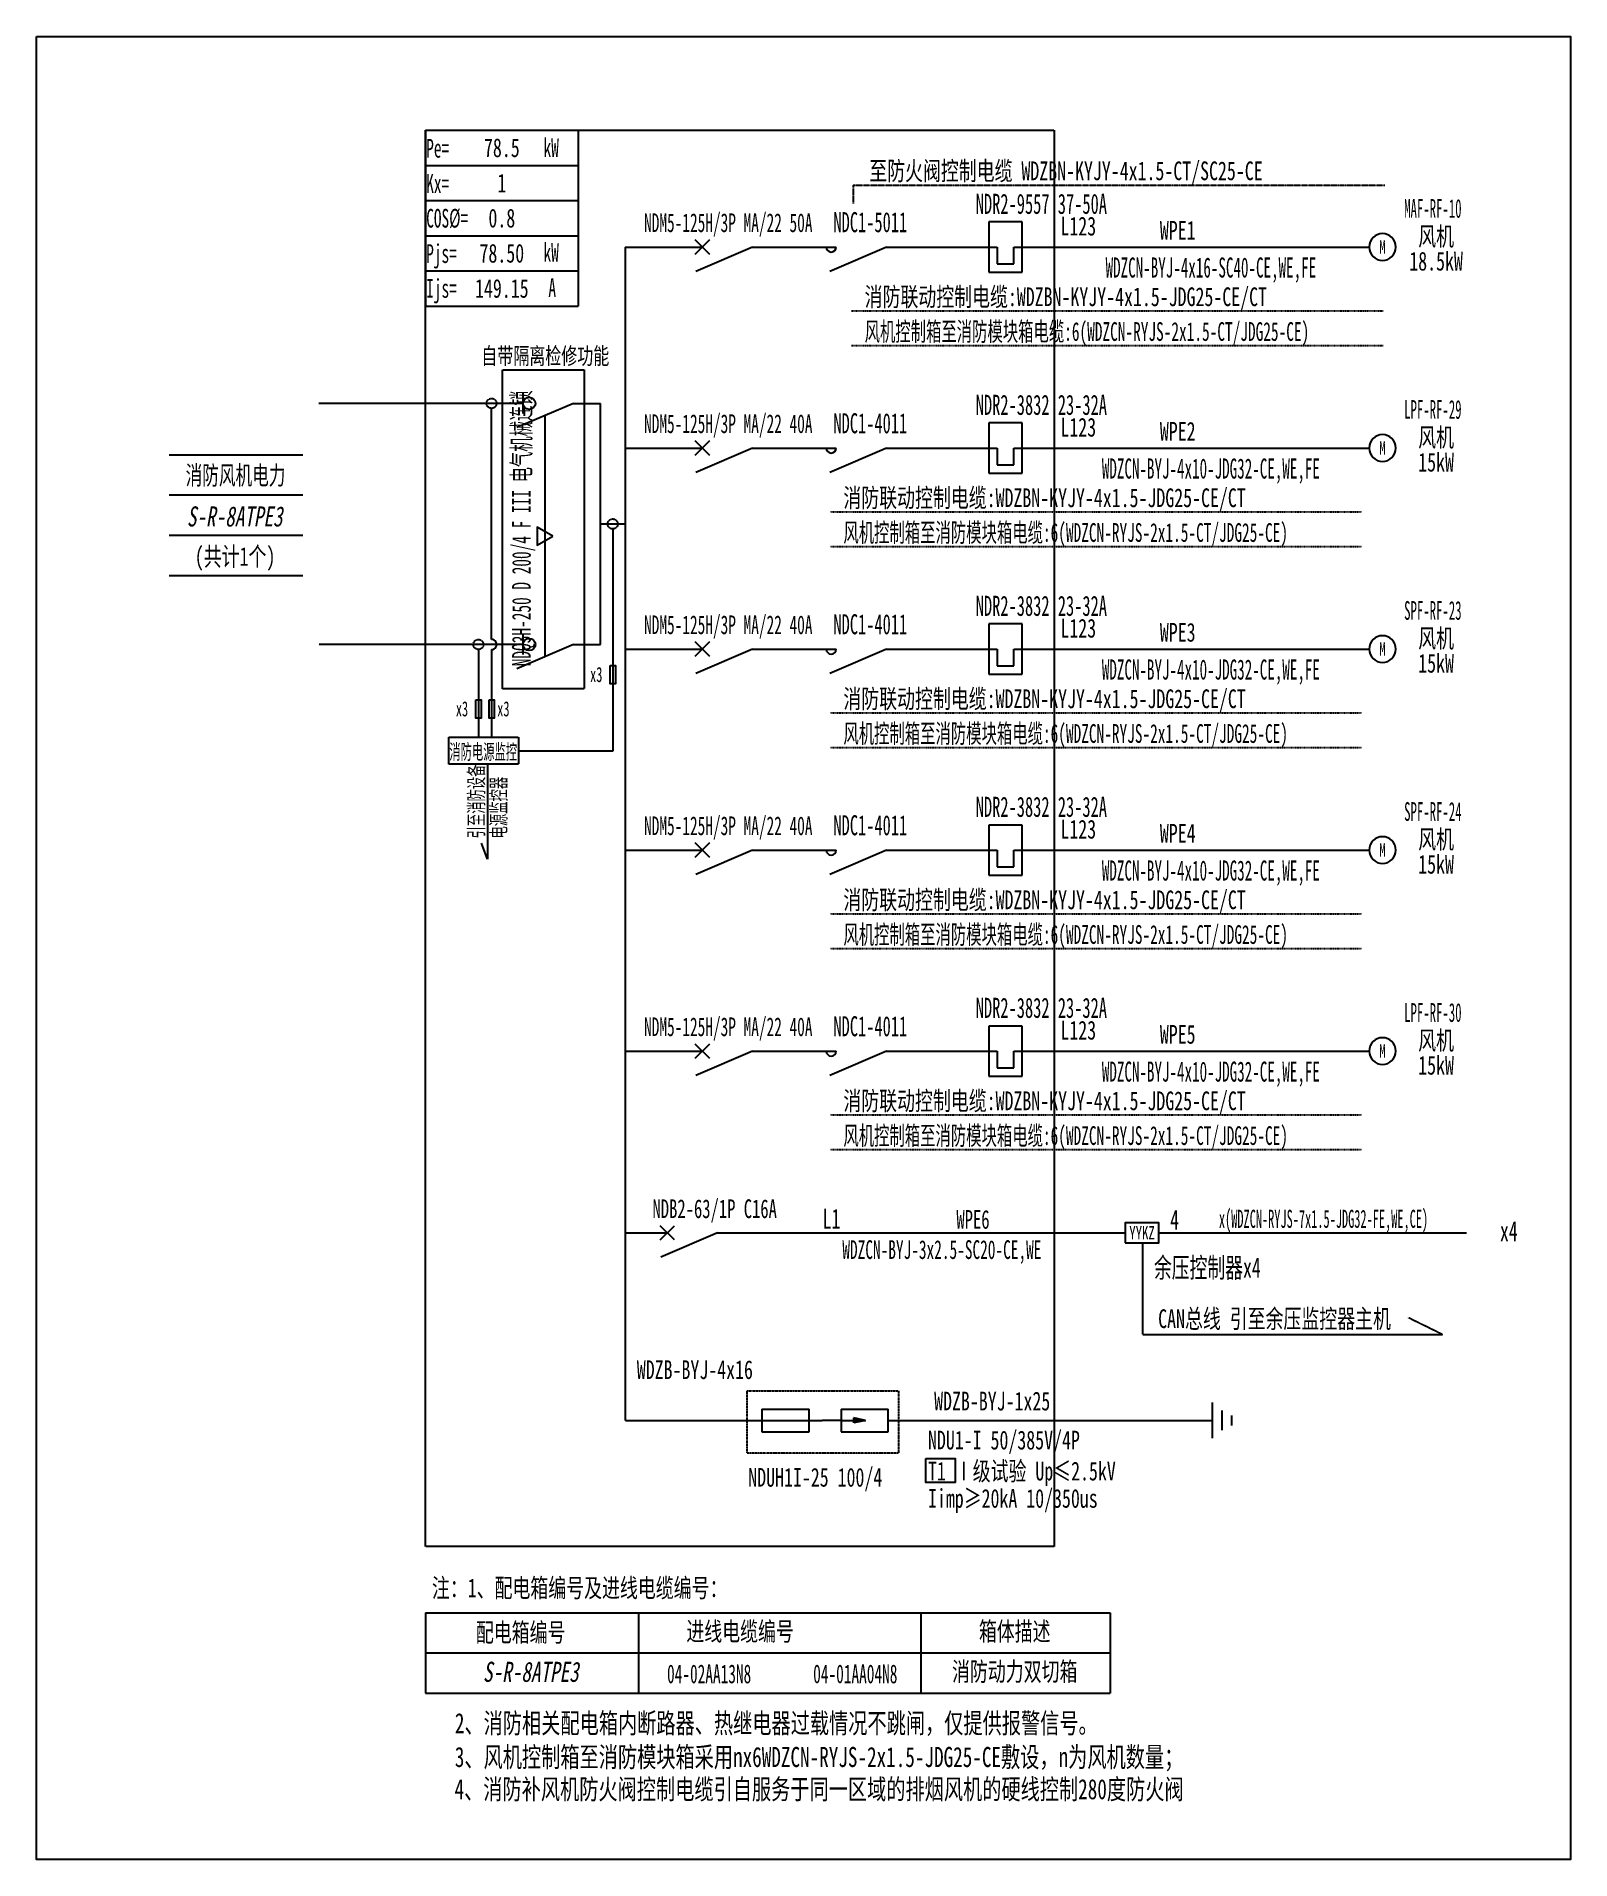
# Model space of a CAD drawing. Extents: x 387702 to 389804, y 288066 to 290563.
import ezdxf
from ezdxf.enums import TextEntityAlignment as Align

# ---------------------------------------------------------------- set-up
doc = ezdxf.new("R2010")
doc.units = 0
doc.header["$MEASUREMENT"] = 0
for name, pattern in [('_点划线L', [1.9, 1.5, -0.17, 0.06, -0.17]), ('DASH', [0.35, 0.25, -0.1]), ('DASHDOT', [1, 0.5, -0.25, 0, -0.25]), ('DASHED', [0.75, 0.5, -0.25]), ('DASHED2', [0.375, 0.25, -0.125])]:
    doc.linetypes.add(name, pattern=pattern)
for name, color, linetype in [('D_E_Eqpm(强电设备)', 100, 'Continuous'), ('D_E_Eqpm（强电设备）', 100, 'Continuous'), ('D_E_Text(强电文字)', 51, 'Continuous'), ('D_E_Text（强电文字）', 51, 'Continuous'), ('D_E_Wire(强电线缆)', 10, 'Continuous'), ('D_E_WireEm（强电应急照明线缆）', 10, 'DASHED'), ('D_E_Wire（强电线缆）', 10, 'Continuous'), ('D_Em_Eqpm（消防设备）', 100, 'Continuous'), ('D_T_TableDim（表格尺寸）', 255, 'Continuous'), ('E_E_Text（强电文字）', 51, 'Continuous'), ('系统图', 220, 'Continuous')]:
    doc.layers.add(name, color=color, linetype=linetype)
doc.styles.add('$1$电气', font='', dxfattribs={"width": 0.7})
doc.styles.add('$1$电气箱', font='simhei.ttf', dxfattribs={"width": 0.8, "oblique": 10})
doc.styles.add('电气', font='', dxfattribs={"width": 0.7})
doc.styles.add('电气箱', font='simhei.ttf', dxfattribs={"width": 0.8, "oblique": 10})
doc.styles.get('$1$电气').set_extended_font_data('SimSun')
doc.styles.get('电气').set_extended_font_data('SimSun')

# ---------------------------------------------------------------- blocks, each defined once
blk = doc.blocks.new('A$C670F4C17')
at = {"layer": 'D_E_Wire（强电线缆）', "linetype": 'DASHDOT', "ltscale": 0.5}
blk.add_line((0, 0), (7936, 0), dxfattribs=at)
at = {"layer": 'D_E_Text（强电文字）', "style": '电气', "width": 0.7}
blk.add_text('消防联动控制电缆:WDZBN-KYJY-4x1.5-JDG25-CE/CT', height=280, dxfattribs=at).set_placement((198, 68))
blk = doc.blocks.new('A$C70CE04DF')
at = {"layer": 'D_E_Wire（强电线缆）', "linetype": 'DASHDOT', "ltscale": 0.5}
blk.add_line((0, 0), (7936, 0), dxfattribs=at)
at = {"layer": 'D_E_Text（强电文字）', "style": '电气', "width": 0.6}
blk.add_text('风机控制箱至消防模块箱电缆:6(WDZCN-RYJS-2x1.5-CT/JDG25-CE)', height=280, dxfattribs=at).set_placement((198, 68))
blk = doc.blocks.new('1')
at = {"layer": 'D_E_Eqpm(强电设备)'}
for p, q in [((-314387, 61832), (-314387, 61082)), ((-313887, 61832), (-314387, 61832)), ((-313887, 61082), (-313887, 61832)), ((-314262, 61457), (-314262, 61207)), ((-314012, 61207), (-314012, 61457)), ((-314387, 61082), (-313887, 61082)), ((-314262, 61207), (-314012, 61207))]:
    blk.add_line(p, q, dxfattribs=at)
blk = doc.blocks.new('电机')
at = {"layer": 'D_E_Eqpm（强电设备）'}
for start, end in [(90, 180), (180, 270), (0, 90), (270, 0)]:
    blk.add_arc((0, 0), 200, start, end, dxfattribs=at)
at = {"layer": 'D_E_Eqpm（强电设备）', "color": 51, "style": '电气', "width": 0.7}
blk.add_text('M', height=200, dxfattribs=at).set_placement((0, 0), align=Align.MIDDLE)

msp = doc.modelspace()

# ---------------------------------------------------------------- linework, layer by layer
at = {"linetype": 'DASHED'}
for p, q in [((388235.6, 288494.7, 0), (388235.6, 290434.5, 0)), ((388235.6, 290434.5, 0), (389096.5, 290434.5, 0)), ((389096.5, 290434.5, 0), (389096.5, 288494.7, 0)), ((389096.5, 288494.7, 0), (388235.6, 288494.7, 0))]:
    msp.add_line(p, q, dxfattribs=at)
at = {"linetype": 'DASHED2', "elevation": 0}
msp.add_lwpolyline([(388676.2, 288707.9), (388883.5, 288707.9), (388883.5, 288622.5), (388676.2, 288622.5)], close=True, dxfattribs=at)
at = {"layer": 'D_E_Eqpm(强电设备)', "color": 100}
for p, q in [((388604.9, 290264.9, 0), (388624.4, 290284.3, 0)), ((388624.4, 290264.9, 0), (388604.9, 290284.3, 0)), ((388624.4, 290284.3, 0), (388604.9, 290264.9, 0)), ((388604.9, 290284.3, 0), (388624.4, 290264.9, 0)), ((388683.4, 290274.6, 0), (388605.8, 290241.3, 0)), ((388867, 290274.6, 0), (388789.3, 290241.3, 0)), ((388604.9, 289989.5, 0), (388624.4, 290009, 0)), ((388624.4, 289989.5, 0), (388604.9, 290009, 0)), ((388624.4, 290009, 0), (388604.9, 289989.5, 0)), ((388604.9, 290009, 0), (388624.4, 289989.5, 0)), ((388683.4, 289999.3, 0), (388605.8, 289966, 0)), ((388867, 289999.3, 0), (388789.3, 289966, 0)), ((388604.9, 289714.2, 0), (388624.4, 289733.7, 0)), ((388624.4, 289714.2, 0), (388604.9, 289733.7, 0)), ((388624.4, 289733.7, 0), (388604.9, 289714.2, 0)), ((388604.9, 289733.7, 0), (388624.4, 289714.2, 0)), ((388683.4, 289723.9, 0), (388605.8, 289690.6, 0)), ((388867, 289723.9, 0), (388789.3, 289690.6, 0)), ((388604.9, 289438.9, 0), (388624.4, 289458.4, 0)), ((388624.4, 289438.9, 0), (388604.9, 289458.4, 0)), ((388624.4, 289458.4, 0), (388604.9, 289438.9, 0)), ((388604.9, 289458.4, 0), (388624.4, 289438.9, 0)), ((388683.4, 289448.6, 0), (388605.8, 289415.3, 0)), ((388867, 289448.6, 0), (388789.3, 289415.3, 0)), ((388604.9, 289163.6, 0), (388624.4, 289183, 0)), ((388624.4, 289163.6, 0), (388604.9, 289183, 0)), ((388624.4, 289183, 0), (388604.9, 289163.6, 0)), ((388604.9, 289183, 0), (388624.4, 289163.6, 0)), ((388683.4, 289173.3, 0), (388605.8, 289140, 0)), ((388867, 289173.3, 0), (388789.3, 289140, 0))]:
    msp.add_line(p, q, dxfattribs=at)
at = {"layer": 'D_E_Eqpm(强电设备)'}
for p, q in [((388696.4, 288683, 0), (388760.9, 288683, 0)), ((388696.4, 288683, 0), (388696.4, 288651.8, 0)), ((388760.8, 288651.8, 0), (388760.8, 288683, 0)), ((388804.8, 288683, 0), (388869.3, 288683, 0)), ((388804.8, 288683, 0), (388804.8, 288651.8, 0)), ((388869.1, 288651.8, 0), (388869.1, 288683, 0)), ((388804.8, 288667.4, 0), (388778.7, 288667.4, 0)), ((388804.8, 288667.4, 0), (388838.3, 288667.4, 0)), ((388838.3, 288667.4, 0), (388822, 288670.8, 0)), ((388822, 288664.1, 0), (388822, 288670.8, 0)), ((388838.3, 288667.4, 0), (388822, 288664.1, 0)), ((388696.4, 288651.8, 0), (388760.8, 288651.8, 0)), ((388804.8, 288651.8, 0), (388869.1, 288651.8, 0))]:
    msp.add_line(p, q, dxfattribs=at)
at = {"layer": 'D_E_Eqpm(强电设备)', "color": 100}
for centre in [(388791.3, 290274.6, 0), (388791.3, 289999.3, 0), (388791.3, 289723.9, 0), (388791.3, 289448.6, 0), (388791.3, 289173.3, 0)]:
    msp.add_arc(centre, 6.88, 180, 0, dxfattribs=at)
at = {"layer": 'D_E_Eqpm(强电设备)'}
msp.add_solid([(388822, 288664.1, 0), (388838.3, 288667.4, 0), (388822, 288670.8, 0)], dxfattribs=at)
at = {"layer": 'D_E_Eqpm（强电设备）'}
for p, q in [((388438.1, 290060.5, 0), (388360.4, 290027.2, 0)), ((388369.2, 290046.8, 0), (388369.2, 290074.3, 0)), ((388438.1, 289730.2, 0), (388360.4, 289696.8, 0)), ((388369.2, 289716.4, 0), (388369.2, 289743.9, 0)), ((388556.9, 288914.6, 0), (388576.4, 288934.1, 0)), ((388576.4, 288914.6, 0), (388556.9, 288934.1, 0)), ((388556.9, 288914.6, 0), (388576.4, 288934.1, 0)), ((388576.4, 288914.6, 0), (388556.9, 288934.1, 0)), ((388635.5, 288924.4, 0), (388557.8, 288891, 0)), ((388635.5, 288924.4, 0), (388557.8, 288891, 0))]:
    msp.add_line(p, q, dxfattribs=at)
at = {"layer": 'D_E_Eqpm（强电设备）', "linetype": 'DASH'}
msp.add_line((388399.2, 289713.5, 0), (388399.2, 290043.9, 0), dxfattribs=at)
at = {"layer": 'D_E_Eqpm（强电设备）', "elevation": 0}
msp.add_lwpolyline([(388409.8, 289878.7), (388388.6, 289890.9), (388388.6, 289866.4)], close=True, dxfattribs=at)
at = {"layer": 'D_E_Eqpm（强电设备）'}
for centre in [(388377.6, 290060.5, 0), (388377.6, 289730.2, 0)]:
    msp.add_circle(centre, 8.37, dxfattribs=at)
at = {"layer": 'D_E_Text（强电文字）'}
for p, q in [((388235.6, 290434.5, 0), (388444.4, 290434.5, 0)), ((388235.6, 290434.5, 0), (388235.6, 290193.6, 0)), ((388444.4, 290434.5, 0), (388444.4, 290193.6, 0)), ((388235.6, 290386.3, 0), (388444.4, 290386.3, 0)), ((388235.6, 290338.1, 0), (388444.4, 290338.1, 0)), ((388235.6, 290289.9, 0), (388444.4, 290289.9, 0)), ((388235.6, 290241.8, 0), (388444.4, 290241.8, 0)), ((388235.6, 290193.6, 0), (388444.4, 290193.6, 0))]:
    msp.add_line(p, q, dxfattribs=at)
at = {"layer": 'D_E_Text（强电文字）', "elevation": 0}
msp.add_lwpolyline([(388921, 288615.3), (388960.9, 288615.3), (388960.9, 288582.4), (388921, 288582.4)], close=True, dxfattribs=at)
at = {"layer": 'D_E_Wire(强电线缆)', "color": 10}
for p, q in [((388509, 290274.6, 0), (388614.6, 290274.6, 0)), ((388683.4, 290274.6, 0), (388798.2, 290274.6, 0)), ((388867, 290274.6, 0), (389018.4, 290274.6, 0)), ((389041.4, 290274.6, 0), (389528, 290274.6, 0)), ((388509, 289999.3, 0), (388614.6, 289999.3, 0)), ((388683.4, 289999.3, 0), (388798.2, 289999.3, 0)), ((388867, 289999.3, 0), (389018.4, 289999.3, 0)), ((389041.4, 289999.3, 0), (389528, 289999.3, 0)), ((388509, 289723.9, 0), (388614.6, 289723.9, 0)), ((388683.4, 289723.9, 0), (388798.2, 289723.9, 0)), ((388867, 289723.9, 0), (389018.4, 289723.9, 0)), ((389041.4, 289723.9, 0), (389528, 289723.9, 0)), ((388509, 289448.6, 0), (388614.6, 289448.6, 0)), ((388683.4, 289448.6, 0), (388798.2, 289448.6, 0)), ((388867, 289448.6, 0), (389018.4, 289448.6, 0)), ((389041.4, 289448.6, 0), (389528, 289448.6, 0)), ((388509, 289173.3, 0), (388614.6, 289173.3, 0)), ((388683.4, 289173.3, 0), (388798.2, 289173.3, 0)), ((388867, 289173.3, 0), (389018.4, 289173.3, 0)), ((389041.4, 289173.3, 0), (389528, 289173.3, 0))]:
    msp.add_line(p, q, dxfattribs=at)
at = {"layer": 'D_E_WireEm（强电应急照明线缆）'}
msp.add_line((388369.2, 289730.2, 0), (388089.1, 289730.2, 0), dxfattribs=at)
at = {"layer": 'D_E_Wire（强电线缆）', "linetype": 'DASHDOT', "ltscale": 0.5}
for q in [(389549.8, 290359.1, 0), (388821.5, 290333.9, 0)]:
    msp.add_line((388821.5, 290359.1, 0), q, dxfattribs=at)
at = {"layer": 'D_E_Wire（强电线缆）'}
for p, q in [((388509.5, 288667.4, 0), (388509.5, 290274.6, 0)), ((388369.2, 290060.5, 0), (388089.1, 290060.5, 0)), ((388325.9, 289737, 0), (388325.9, 290053.7, 0)), ((388438.1, 290060.5, 0), (388475.2, 290060.5, 0)), ((388475.2, 289730.2, 0), (388475.2, 290060.5, 0)), ((388475.2, 289895.3, 0), (388508.6, 289895.3, 0)), ((388491.9, 289888.5, 0), (388491.9, 289584, 0)), ((388438.1, 289730.2, 0), (388475.2, 289730.2, 0)), ((388307.9, 289723.3, 0), (388307.9, 289603.1, 0)), ((388325.8, 289723.3, 0), (388325.8, 289603.1, 0)), ((388320.3, 289566.4, 0), (388320.3, 289436.1, 0)), ((388320.3, 289436.1, 0), (388312.1, 289458.1, 0)), ((388509, 288924.4, 0), (388566.7, 288924.4, 0)), ((388635.5, 288924.4, 0), (389193.9, 288924.4, 0)), ((389239.8, 288924.4, 0), (389661.5, 288924.4, 0)), ((389313.5, 288643, 0), (389313.5, 288692, 0)), ((389326.8, 288654.1, 0), (389326.8, 288680.9, 0)), ((388509.5, 288667.4, 0), (388778.7, 288667.4, 0)), ((388869.1, 288667.4, 0), (389313.5, 288667.4, 0)), ((389340.2, 288660.7, 0), (389340.2, 288674.1, 0))]:
    msp.add_line(p, q, dxfattribs=at)
at = {"layer": 'D_E_Wire（强电线缆）', "linetype": '_点划线L'}
msp.add_line((388491.9, 289584, 0), (388362.8, 289584, 0), dxfattribs=at)
at = {"layer": 'D_E_Wire（强电线缆）', "linetype": 'DASH'}
for p, q in [((389217.6, 288910.6, 0), (389217.6, 288785.1, 0)), ((389628.5, 288785.1, 0), (389582.3, 288807.8, 0)), ((389217.6, 288785.1, 0), (389628.5, 288785.1, 0))]:
    msp.add_line(p, q, dxfattribs=at)
at = {"layer": 'D_E_Wire（强电线缆）', "linetype": 'DASH', "elevation": 0}
msp.add_lwpolyline([(388340.8, 290106.4), (388452.8, 290106.4), (388452.8, 289669.6), (388340.8, 289669.6)], close=True, dxfattribs=at)
at = {"layer": 'D_E_Wire（强电线缆）', "elevation": 0}
for points in [[(388488.5, 289701.6), (388495.8, 289701.6), (388495.8, 289676.2), (388488.5, 289676.2)], [(388304.5, 289654.6), (388311.8, 289654.6), (388311.8, 289629.2), (388304.5, 289629.2)], [(388322.5, 289654.6), (388329.7, 289654.6), (388329.7, 289629.2), (388322.5, 289629.2)]]:
    msp.add_lwpolyline(points, close=True, dxfattribs=at)
at = {"layer": 'D_E_Wire（强电线缆）', "linetype": '_点划线L', "elevation": 0}
msp.add_lwpolyline([(388267.6, 289603.1), (388362.8, 289603.1), (388362.8, 289566.4), (388267.6, 289566.4)], close=True, dxfattribs=at)
at = {"layer": 'D_E_Wire（强电线缆）', "linetype": '_点划线L'}
for centre in [(388325.9, 290060.5, 0), (388491.9, 289895.3, 0), (388307.9, 289730.2, 0)]:
    msp.add_circle(centre, 6.88, dxfattribs=at)
at = {"layer": 'D_E_Wire（强电线缆）'}
msp.add_arc((388325.9, 289730.2, 0), 6.88, 269.5766, 90, dxfattribs=at)
at = {"layer": 'D_Em_Eqpm（消防设备）', "elevation": 0}
msp.add_lwpolyline([(389193.9, 288910.6), (389239.8, 288910.6), (389239.8, 288938.1), (389193.9, 288938.1)], close=True, dxfattribs=at)
at = {"layer": 'D_T_TableDim（表格尺寸）', "color": 255}
for p, q in [((387884.1, 289990.1, 0), (388067.6, 289990.1, 0)), ((387884.1, 289935, 0), (388067.6, 289935, 0)), ((387884.1, 289880, 0), (388067.6, 289880, 0)), ((387884.1, 289880, 0), (388067.6, 289880, 0)), ((387884.1, 289880, 0), (388067.6, 289880, 0)), ((387884.1, 289880, 0), (388067.6, 289880, 0)), ((387884.1, 289880, 0), (388067.6, 289880, 0)), ((387884.1, 289824.9, 0), (388067.6, 289824.9, 0))]:
    msp.add_line(p, q, dxfattribs=at)
at = {"layer": 'D_T_TableDim（表格尺寸）', "ltscale": 3.5}
for p, q in [((388235.6, 288404.1, 0), (389173.5, 288404.1, 0)), ((388235.6, 288404.1, 0), (388235.6, 288293.9, 0)), ((388527.3, 288404.1, 0), (388527.3, 288293.9, 0)), ((388913.9, 288404.1, 0), (388913.9, 288293.9, 0)), ((389173.5, 288404.1, 0), (389173.5, 288293.9, 0)), ((388235.6, 288349, 0), (389173.5, 288349, 0)), ((388235.6, 288349, 0), (389173.5, 288349, 0)), ((388527.3, 288349, 0), (388527.3, 288293.9, 0)), ((388913.9, 288349, 0), (388913.9, 288293.9, 0)), ((388235.6, 288293.9, 0), (389173.5, 288293.9, 0))]:
    msp.add_line(p, q, dxfattribs=at)
at = {"layer": '系统图', "ltscale": 9973.992009}
msp.add_lwpolyline([(387702.5, 290563), (389804, 290563), (389804, 288066), (387702.5, 288066)], close=True, dxfattribs=at)

# ---------------------------------------------------------------- block references
at = {"layer": 'D_E_Eqpm(强电设备)', "color": 100, "xscale": 0.09177375022627116, "yscale": 0.09177375022627116, "zscale": 0.09177375022627116}
for p in [(417859.5, 284634.4, 0), (417859.5, 284359.1, 0), (417859.5, 284083.8, 0), (417859.5, 283808.4, 0), (417859.5, 283533.1, 0)]:
    msp.add_blockref('1', p, dxfattribs=at)
at = {"layer": 'D_E_Eqpm（强电设备）', "xscale": 0.09177375022627116, "yscale": 0.09177375022627116, "zscale": 0.09177375022627116}
for p in [(389546.4, 290274.6, 0), (389546.4, 289999.3, 0), (389546.4, 289723.9, 0), (389546.4, 289448.6, 0), (389546.4, 289173.3, 0)]:
    msp.add_blockref('电机', p, dxfattribs=at)
at = {"layer": 'D_E_Wire（强电线缆）', "xscale": 0.09177375022627116, "yscale": 0.09177375022627116, "zscale": 0.09177375022627116}
for name, p in [('A$C670F4C17', (388818.8, 290187.4, 0)), ('A$C70CE04DF', (388818.8, 290139.8, 0)), ('A$C670F4C17', (388789.7, 289912.1, 0)), ('A$C70CE04DF', (388789.7, 289864.5, 0)), ('A$C670F4C17', (388789.7, 289636.8, 0)), ('A$C70CE04DF', (388789.7, 289589.2, 0)), ('A$C670F4C17', (388789.7, 289361.4, 0)), ('A$C70CE04DF', (388789.7, 289313.9, 0)), ('A$C670F4C17', (388789.7, 289086.1, 0)), ('A$C70CE04DF', (388789.7, 289038.5, 0))]:
    msp.add_blockref(name, p, dxfattribs=at)

# ---------------------------------------------------------------- texts
at = {"layer": 'D_E_Text(强电文字)', "color": 51, "style": '电气', "width": 0.6}
for s, height, p in [('NDR2-9557 37-50A', 27.532, (388989.2, 290320, 0)), ('NDC1-5011', 27.53, (388794.2, 290294.9, 0)), ('NDR2-3832 23-32A', 27.532, (388989.2, 290044.7, 0)), ('NDC1-4011', 27.53, (388794.2, 290019.5, 0)), ('NDR2-3832 23-32A', 27.532, (388989.2, 289769.4, 0)), ('NDC1-4011', 27.53, (388794.2, 289744.2, 0)), ('NDR2-3832 23-32A', 27.532, (388989.2, 289494.1, 0)), ('NDC1-4011', 27.53, (388794.2, 289468.9, 0)), ('NDR2-3832 23-32A', 27.532, (388989.2, 289218.8, 0)), ('NDC1-4011', 27.53, (388794.2, 289193.6, 0))]:
    msp.add_text(s, height=height, dxfattribs=at).set_placement(p)
at = {"layer": 'D_E_Text(强电文字)', "color": 1, "style": '电气', "width": 0.55}
msp.add_text('WDZCN-BYJ-4x16-SC40-CE,WE,FE', height=27.532, dxfattribs=at).set_placement((389311.3, 290243.2, 0), align=Align.MIDDLE)
at = {"layer": 'D_E_Text(强电文字)', "color": 51, "style": '电气', "width": 0.55}
for p in [(389311.3, 289967.9, 0), (389311.3, 289692.6, 0), (389311.3, 289417.3, 0), (389311.3, 289141.9, 0)]:
    msp.add_text('WDZCN-BYJ-4x10-JDG32-CE,WE,FE', height=27.532, dxfattribs=at).set_placement(p, align=Align.MIDDLE)
at = {"layer": 'D_E_Text(强电文字)', "style": '电气', "width": 0.7}
for s, p in [('WDZB-BYJ-4x16', (388524.9, 288724.1, 0)), ('WDZB-BYJ-1x25', (388932.2, 288681.1, 0)), ('T1 Ⅰ级试验 Up≤2.5kV ', (388923.8, 288585.2, 0)), ('Iimp≥20kA 10/350us', (388923.8, 288547.8, 0))]:
    msp.add_text(s, height=25.697, dxfattribs=at).set_placement(p)
at = {"layer": 'D_E_Text(强电文字)', "color": 51, "true_color": 0xffff7f, "style": '电气', "width": 0.7}
msp.add_text('NDU1-I 50/385V/4P', height=25.697, dxfattribs=at).set_placement((388923.8, 288627.7, 0))
at = {"layer": 'D_E_Text（强电文字）', "linetype": 'Continuous', "style": '电气', "width": 0.6}
for s, p in [('Pe=', (388236.4, 290397, 0)), ('kW', (388397.1, 290397.9, 0)), ('Kx=', (388236.4, 290348.7, 0)), ('COS%%C=', (388236.4, 290301.2, 0)), ('Pjs=', (388236.4, 290252.8, 0)), ('kW', (388397.1, 290254.4, 0)), ('Ijs=', (388236.4, 290205.1, 0)), ('A', (388403.8, 290206.2, 0))]:
    msp.add_text(s, height=25.7, dxfattribs=at).set_placement(p)
at = {"layer": 'D_E_Text（强电文字）', "style": '电气'}
for s, height, width, p in [('至防火阀控制电缆 WDZBN-KYJY-4x1.5-CT/SC25-CE ', 25.697, 0.7, (388843.3, 290366.1, 0)), ('L123', 25.7, 0.7, (389105.2, 290290.4, 0)), ('自带隔离检修功能', 22.94, 0.7, (388311.9, 290114, 0)), ('L123', 25.7, 0.7, (389105.2, 290015, 0)), ('L123', 25.7, 0.7, (389105.2, 289739.7, 0)), ('x3', 20.65, 0.6, (388460.9, 289678.8, 0)), ('x3', 20.65, 0.6, (388277, 289631.8, 0)), ('x3', 20.65, 0.6, (388333.7, 289631.8, 0)), ('消防电源监控', 20.65, 0.55, (388268, 289573, 0)), ('L123', 25.7, 0.7, (389105.2, 289464.4, 0)), ('L123', 25.7, 0.7, (389105.2, 289189.1, 0)), ('注：1、配电箱编号及进线电缆编号：', 25.697, 0.7, (388244.2, 288425.2, 0)), ('2、消防相关配电箱内断路器、热继电器过载情况不跳闸，仅提供报警信号。', 27.532, 0.7, (388275.7, 288239, 0)), ('3、风机控制箱至消防模块箱采用nx6WDZCN-RYJS-2x1.5-JDG25-CE敷设，n为风机数量；', 27.532, 0.7, (388275.6, 288192.7, 0)), ('4、消防补风机防火阀控制电缆引自服务于同一区域的排烟风机的硬线控制280度防火阀', 27.532, 0.7, (388275.2, 288148.6, 0))]:
    msp.add_text(s, height=height, dxfattribs=dict(at, width=width)).set_placement(p)
at = {"layer": 'D_E_Text（强电文字）', "color": 51, "style": '电气', "width": 0.5}
for s, height, p in [('MAF-RF-10', 25.7, (389615.4, 290314.6, 0)), ('LPF-RF-29', 25.7, (389615.4, 290039.3, 0)), ('x(WDZCN-RYJS-7x1.5-JDG32-FE,WE,CE)', 24.779, (389465.6, 288931.2, 0))]:
    msp.add_text(s, height=height, dxfattribs=at).set_placement(p, align=Align.CENTER)
at = {"layer": 'D_E_Text（强电文字）'}
for s, height, style, width, p in [('NDM5-125H/3P MA/22 50A', 25.697, '电气', 0.6, (388650.2, 290305.8, 0)), ('风机', 25.7, '电气', 0.7, (389619.8, 290289.7, 0)), ('18.5kW', 25.7, '电气', 0.7, (389619.8, 290255.6, 0)), ('NDM5-125H/3P MA/22 40A', 25.697, '电气', 0.6, (388650.2, 290030.5, 0)), ('风机', 25.7, '电气', 0.7, (389619.8, 290014.4, 0)), ('消防风机电力', 25.7, '$1$电气', 0.65, (387975.2, 289962.4, 0)), ('15kW', 25.7, '电气', 0.7, (389619.8, 289980.3, 0)), ('NDM5-125H/3P MA/22 40A', 25.697, '电气', 0.6, (388650.2, 289755.1, 0)), ('风机', 25.7, '电气', 0.7, (389619.8, 289739.1, 0)), ('15kW', 25.7, '电气', 0.7, (389619.8, 289704.9, 0)), ('NDM5-125H/3P MA/22 40A', 25.697, '电气', 0.6, (388650.2, 289479.8, 0)), ('风机', 25.7, '电气', 0.7, (389619.8, 289463.8, 0)), ('15kW', 25.7, '电气', 0.7, (389619.8, 289429.6, 0)), ('NDM5-125H/3P MA/22 40A', 25.697, '电气', 0.6, (388650.2, 289204.5, 0)), ('风机', 25.7, '电气', 0.7, (389619.8, 289188.4, 0)), ('15kW', 25.7, '电气', 0.7, (389619.8, 289154.3, 0)), ('NDB2-63/1P C16A', 25.697, '电气', 0.65, (388631.6, 288955.3, 0)), ('WDZCN-BYJ-3x2.5-SC20-CE,WE', 25.697, '电气', 0.6, (388942.8, 288898.3, 0)), ('CAN总线 引至余压监控器主机', 25.697, '电气', 0.7, (389398.5, 288807.4, 0)), ('配电箱编号', 25.7, '电气', 0.7, (388365.8, 288377.7, 0)), ('进线电缆编号', 25.7, '电气', 0.7, (388666.4, 288379.1, 0)), ('箱体描述', 25.7, '电气', 0.7, (389042.6, 288379.1, 0)), ('04-02AA13N8', 25.697, '电气', 0.6, (388624, 288320.1, 0)), ('04-01AA04N8', 25.697, '电气', 0.6, (388824.2, 288320.1, 0)), ('消防动力双切箱', 25.7, '电气', 0.7, (389042.6, 288324, 0))]:
    msp.add_text(s, height=height, dxfattribs=dict(at, style=style, width=width)).set_placement(p, align=Align.MIDDLE)
at = {"layer": 'D_E_Text（强电文字）', "color": 51, "style": '电气', "width": 0.7}
for s, p in [('WPE1', (389241.4, 290284.7, 0)), ('WPE2', (389241.4, 290009.4, 0)), ('WPE3', (389241.4, 289734.1, 0)), ('WPE4', (389241.4, 289458.8, 0)), ('WPE5', (389241.4, 289183.4, 0))]:
    msp.add_text(s, height=25.7, dxfattribs=at).set_placement(p)
at = {"layer": 'D_E_Text（强电文字）', "style": '电气', "width": 0.6}
msp.add_text('NDQ3H-250 D 200/4 F III 电气机械连锁', height=25.697, rotation=90, dxfattribs=at).set_placement((388368, 289889.4, 0), align=Align.MIDDLE)
at = {"layer": 'D_E_Text（强电文字）', "color": 7, "style": '$1$电气箱', "oblique": 10, "width": 0.7}
msp.add_text('S-R-8ATPE3', height=27.53, dxfattribs=at).set_placement((387974.1, 289905.6, 0), align=Align.MIDDLE)
at = {"layer": 'D_E_Text（强电文字）'}
for s, style, width, p in [('(共计1个)', '$1$电气', 0.7, (387974.6, 289838, 0)), ('SPF-RF-23', '电气', 0.5, (389615.4, 289764, 0)), ('SPF-RF-24', '电气', 0.5, (389615.4, 289488.6, 0)), ('LPF-RF-30', '电气', 0.5, (389615.4, 289213.3, 0))]:
    msp.add_text(s, height=25.7, dxfattribs=dict(at, style=style, width=width)).set_placement(p, align=Align.CENTER)
at = {"layer": 'D_E_Text（强电文字）', "style": '电气', "width": 0.6}
for s, p in [('引至消防设备', (388315.3, 289464.5, 0)), ('电源监控器', (388345.9, 289464.5, 0))]:
    msp.add_text(s, height=20.65, rotation=90, dxfattribs=at).set_placement(p)
at = {"layer": 'D_E_Text（强电文字）', "color": 51, "true_color": 0xffff7f, "style": '电气', "width": 0.7}
msp.add_text('NDUH1I-25 100/4', height=25.697, dxfattribs=at).set_placement((388677.6, 288576.7, 0))
at = {"layer": 'D_E_Text（强电文字）', "style": '电气箱', "oblique": 10, "width": 0.7}
msp.add_text('S-R-8ATPE3', height=27.53, dxfattribs=at).set_placement((388379.8, 288323.1, 0), align=Align.MIDDLE)
at = {"layer": 'D_E_Text（强电文字）', "width": 208.766, "attachment_point": 5, "style": '电气'}
for s, insert, char_height in [('78.5', (388340, 290410.4, 0), 25.7), ('1', (388340, 290362.2, 0), 25.7), ('0.8', (388340, 290314, 0), 25.7), ('{\\C200;78.50}', (388340, 290265.9, 0), 25.697), ('{\\C200;149.15}', (388340, 290217.7, 0), 25.697)]:
    msp.add_mtext(s, dxfattribs=dict(at, insert=insert, char_height=char_height))
at = {"layer": 'D_Em_Eqpm（消防设备）', "color": 51, "style": '电气', "width": 0.7}
msp.add_text('YYKZ', height=18.35, dxfattribs=at).set_placement((389217, 288915.3, 0), align=Align.CENTER)
at = {"layer": 'E_E_Text（强电文字）', "linetype": 'Continuous', "style": '电气', "width": 0.65}
for s, height, p in [('L1', 27.53, (388779.4, 288929.9, 0)), ('4', 27.5, (389255.5, 288928.5, 0)), ('x4', 27.53, (389707.3, 288912.9, 0)), ('余压控制器x4', 27.53, (389233.3, 288863, 0))]:
    msp.add_text(s, height=height, dxfattribs=at).set_placement(p)
msp.add_text('WPE6', height=25.7, dxfattribs=at).set_placement((388985.4, 288929.9, 0), align=Align.CENTER)

doc.saveas('drawing.dxf')
